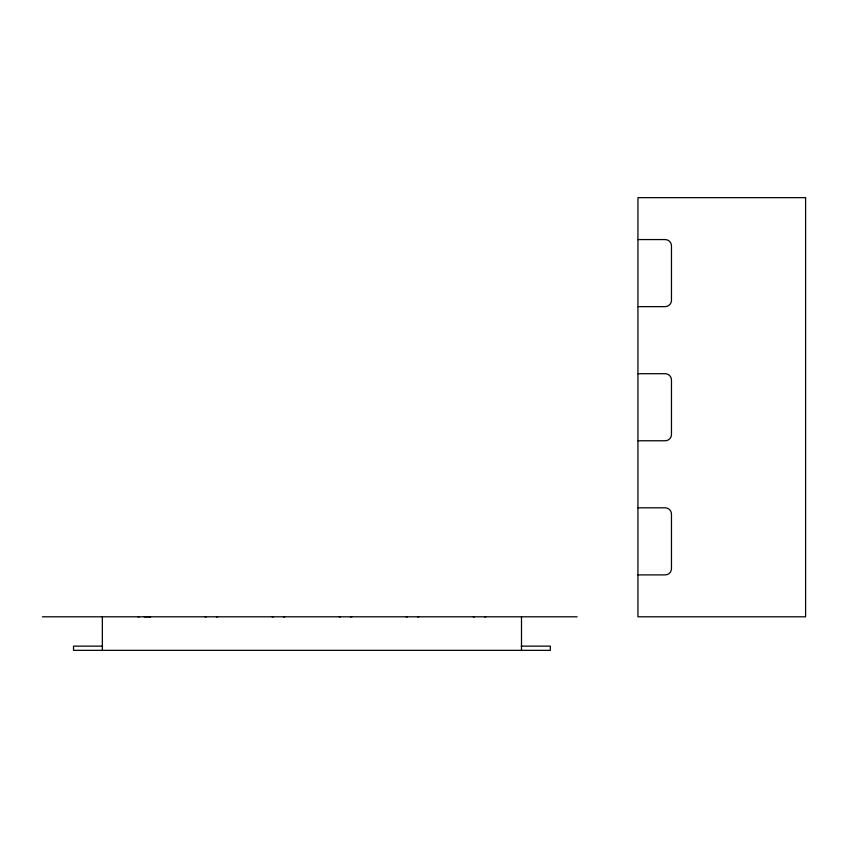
<?xml version="1.0" encoding="UTF-8"?>
<svg xmlns="http://www.w3.org/2000/svg" width="848" height="848" viewBox="0 0 848 848"><rect width="100%" height="100%" fill="white"/><g stroke="black" fill="none" stroke-linecap="round" stroke-linejoin="round"><path stroke-width="1.27" d="M637.94 239.571L665.182 239.571A6.286 6.286 0 0 1 671.468 245.867L671.468 300.351A6.286 6.286 0 0 1 665.182 306.637L637.94 306.637M637.94 373.703L665.182 373.703A6.286 6.286 0 0 1 671.468 379.989L671.468 434.483A6.286 6.286 0 0 1 665.182 440.769L637.94 440.769M637.94 507.825L665.182 507.825A6.286 6.286 0 0 1 671.468 514.121L671.468 568.605A6.286 6.286 0 0 1 665.182 574.891L637.94 574.891M144.266 616.803L150.552 616.803A6.286 6.286 0 0 0 149.407 616.909M42.4 616.803L577.138 616.803M102.661 646.144L73.522 646.144L73.522 650.342L550.341 650.342L550.341 646.144L521.202 646.144M521.499 616.803L521.499 650.342M102.354 616.803L102.354 650.342M283.539 616.909A6.286 6.286 0 0 1 284.684 616.803M205.046 616.803A6.286 6.286 0 0 1 206.191 616.909M339.168 616.803A6.286 6.286 0 0 1 340.313 616.909M417.661 616.909A6.286 6.286 0 0 1 418.806 616.803M473.301 616.803A6.286 6.286 0 0 1 474.445 616.909M406.234 616.803A6.286 6.286 0 0 1 407.379 616.909M484.727 616.909A6.286 6.286 0 0 1 485.872 616.803M272.113 616.803A6.286 6.286 0 0 1 273.257 616.909M350.606 616.909A6.286 6.286 0 0 1 351.75 616.803M137.98 616.803A6.286 6.286 0 0 1 139.125 616.909M216.473 616.909A6.286 6.286 0 0 1 217.618 616.803M805.6 197.658L637.94 197.658L637.94 616.803L805.6 616.803L805.6 197.658"/></g></svg>
